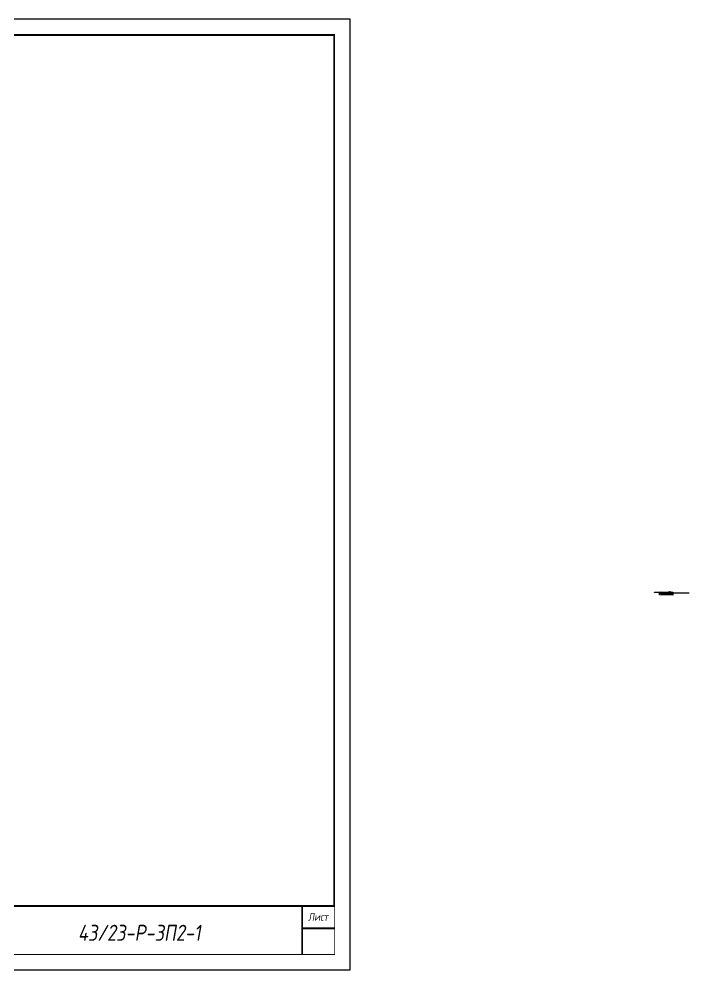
# Model space of a CAD drawing. Extents: x -717 to 1451, y -133302 to 233.
# Drawn here: x 286.6 to 495.7, y -129004.4 to -128707.4 of the extents above; entities that cross this region are included whole.
import ezdxf
from ezdxf.enums import TextEntityAlignment as Align

# ---------------------------------------------------------------- set-up
doc = ezdxf.new("R2010")
doc.units = 0
doc.layers.add('Зарамочное оформление', color=7, linetype='Continuous')
doc.layers.add('Объём_2650', color=7, linetype='Continuous')
doc.layers.add('Объём_2563', color=7, linetype='Continuous', true_color=0xff8000)
doc.layers.add('Объём_2570', color=7, linetype='Continuous', true_color=0x80ff00)
doc.styles.add('М', font='romand.shx', dxfattribs={"width": 0.8, "oblique": 10, "height": 2.5})

msp = doc.modelspace()

# ---------------------------------------------------------------- linework, layer by layer
at = {"flags": 128}
msp.add_lwpolyline([(-30.054, -129004.421), (389.946, -129004.421), (389.946, -128707.421), (-30.054, -128707.421)], close=True, dxfattribs=at)
at = {"const_width": 0.6, "flags": 128}
msp.add_lwpolyline([(-10.054, -128999.421), (384.946, -128999.421), (384.946, -128712.421), (-10.054, -128712.421)], close=True, dxfattribs=at)
at = {"layer": 'Объём_2563', "color": 250, "flags": 128}
msp.add_lwpolyline([(490.7, -128887.01), (486.988, -128886.935), (486.805, -128886.752), (486.505, -128886.746), (486.505, -128886.716), (486.784, -128886.716), (486.784, -128886.516), (486.684, -128886.516), (486.684, -128886.353), (487.249, -128886.378), (487.249, -128886.503), (487.529, -128886.503), (487.529, -128886.395), (489.328, -128886.43), (489.328, -128886.544), (489.608, -128886.544), (489.608, -128886.344), (489.508, -128886.344), (489.508, -128886.244), (490.005, -128886.306), (490.7, -128886.769), (490.7, -128887.01), (490.7, -128887.01)], dxfattribs=at)
at = {"layer": 'Объём_2570', "flags": 128}
msp.add_lwpolyline([(484.898, -128886.413), (490.7, -128886.45), (490.7, -128886.6), (490.7, -128886.6), (490.7, -128886.6), (484.898, -128886.564), (484.898, -128886.413)], dxfattribs=at)
at = {"layer": 'Объём_2650', "color": 6, "flags": 128}
msp.add_lwpolyline([(490.7, -128887.386), (486.505, -128887.261), (486.505, -128886.573), (488.958, -128886.588), (495.7, -128886.634), (495.7, -128886.69), (490.7, -128886.769), (490.7, -128887.386), (490.7, -128887.386)], dxfattribs=at)

# ---------------------------------------------------------------- texts
at = {"linetype": 'Continuous', "style": 'М', "oblique": 10, "width": 0.8}
msp.add_text('421', height=2.5, dxfattribs=at).set_placement((380.312, -128995.509), align=Align.MIDDLE)

# ---------------------------------------------------------------- next in the draw order: wipeouts: each hides what was drawn before it
at = {"linetype": 'Continuous'}
msp.add_wipeout([(199.946, -128984.421), (384.946, -128984.421), (384.946, -128999.421), (199.946, -128999.421)], dxfattribs=at).dxf.layer = 'Зарамочное оформление'

# ---------------------------------------------------------------- next in the draw order: linework, layer by layer
at = {"layer": 'Зарамочное оформление', "linetype": 'Continuous', "lineweight": -3, "const_width": 0.6, "flags": 128}
for points in [[(199.946, -128999.421), (199.946, -128984.421), (384.946, -128984.421)], [(374.946, -128984.421), (374.946, -128999.421)], [(374.946, -128991.421), (384.946, -128991.421)]]:
    msp.add_lwpolyline(points, dxfattribs=at)

# ---------------------------------------------------------------- next in the draw order: texts
at = {"linetype": 'Continuous', "insert": (324.131, -128992.803), "char_height": 5, "width": 110, "attachment_point": 5, "style": 'М'}
msp.add_mtext('43/23-Р-ЗП2-1', dxfattribs=at)
at = {"layer": 'Зарамочное оформление', "linetype": 'Continuous', "style": 'М', "oblique": 10, "width": 0.8}
msp.add_text('Лист', height=2.5, dxfattribs=at).set_placement((379.946, -128987.828), align=Align.MIDDLE_CENTER)

doc.saveas('drawing.dxf')
